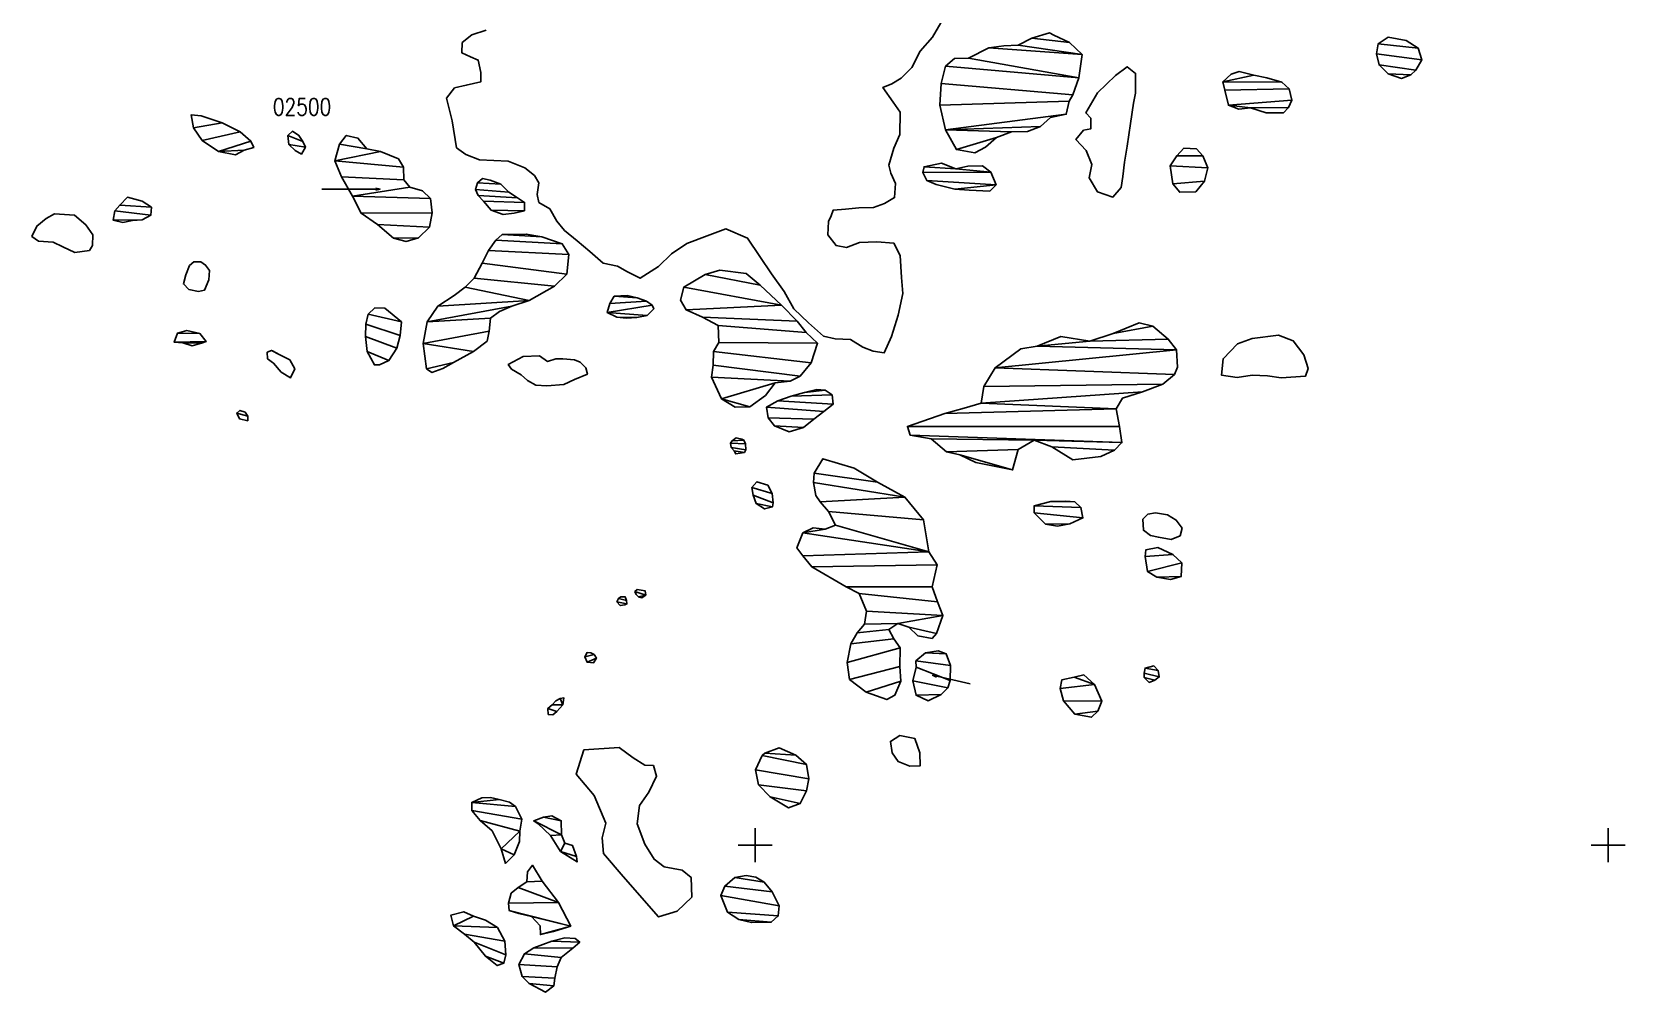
# Model space of a CAD drawing. Header units: metres. Extents: x 615331 to 657292, y 1301217 to 1321009.
# Drawn here: x 634884 to 636751, y 1313724 to 1314850 of the extents above; entities that cross this region are included whole.
import ezdxf
from ezdxf.enums import TextEntityAlignment as Align

# ---------------------------------------------------------------- set-up
doc = ezdxf.new("R2010")
doc.units = ezdxf.units.M
doc.layers.add('2', color=1, linetype='Continuous')
doc.layers.add('42', color=7, linetype='Continuous')
doc.styles.add('ROMANS', font='ROMANS', dxfattribs={"height": 0.2})

# ---------------------------------------------------------------- blocks, each defined once
blk = doc.blocks.new('COORD')
at = {"layer": '42', "color": 2, "linetype": 'Continuous'}
for p, q in [((0, -2), (0, 2)), ((-2, 0), (2, 0))]:
    blk.add_line(p, q, dxfattribs=at)
blk = doc.blocks.new('COORD$')
at = {"layer": '42', "color": 2, "linetype": 'Continuous'}
blk.add_blockref('COORD', (0, 0), dxfattribs=at)

msp = doc.modelspace()

# ---------------------------------------------------------------- linework, layer by layer
at = {"layer": '2', "color": 1, "linetype": 'Continuous'}
for p, q in [((635292.04023, 1314665.23908), (635223.85223, 1314665.23908)), ((635939.67323, 1314095.21708), (635983.58723, 1314085.33208))]:
    msp.add_line(p, q, dxfattribs=at)
for points in [[(635416.53823, 1314851.51508), (635399.54623, 1314846.32808), (635388.16823, 1314837.10808), (635387.73123, 1314825.15908), (635397.92123, 1314820.39108), (635407.09123, 1314816.63408), (635410.22723, 1314801.91108), (635410.29123, 1314791.23608), (635393.03823, 1314787.06408), (635379.33823, 1314783.93008), (635369.75523, 1314771.92608), (635376.51923, 1314745.27708), (635381.53323, 1314713.79008), (635392.50423, 1314705.97708), (635408.54923, 1314699.46508), (635442.09423, 1314698.14408), (635461.70323, 1314690.38408), (635473.19223, 1314681.04908), (635478.32323, 1314672.69208), (635476.37123, 1314658.95508), (635478.20623, 1314649.56108), (635490.95423, 1314642.01308), (635499.42423, 1314627.57608), (635508.38123, 1314616.70008), (635522.93523, 1314604.58908), (635537.99823, 1314592.22608), (635553.57723, 1314578.59508), (635570.36723, 1314574.88408), (635582.09423, 1314568.34708), (635596.87423, 1314560.81108), (635618.38623, 1314574.66808), (635633.54323, 1314589.24808), (635651.76523, 1314601.30508), (635675.34023, 1314610.34508), (635697.39323, 1314618.86708), (635722.86523, 1314607.83808), (635737.22023, 1314586.32008), (635750.80623, 1314566.06808), (635765.66723, 1314545.06208), (635777.21823, 1314525.05208), (635794.33823, 1314508.63408), (635811.96223, 1314492.98208), (635825.44723, 1314489.76008), (635843.48923, 1314489.10708), (635857.77123, 1314480.04308), (635869.99323, 1314475.28808), (635882.96223, 1314473.33308), (635891.48723, 1314492.44908), (635899.46923, 1314517.40808), (635904.90823, 1314542.85908), (635903.27123, 1314561.65808), (635901.59323, 1314587.57408), (635894.39523, 1314601.76408), (635874.31523, 1314603.42108), (635853.99523, 1314602.53508), (635838.78623, 1314596.59608), (635826.57623, 1314599.06308), (635816.84723, 1314611.45908), (635817.77023, 1314627.22408), (635820.77823, 1314634.10608), (635823.02723, 1314640.47408), (635837.75623, 1314641.58108), (635853.24523, 1314643.20008), (635870.51923, 1314643.55908), (635883.44723, 1314648.46708), (635895.09223, 1314655.40108), (635896.26423, 1314671.93008), (635890.85623, 1314684.09808), (635888.26123, 1314693.48608), (635894.24123, 1314713.09508), (635901.25823, 1314729.40508), (635901.61223, 1314755.33408), (635893.41223, 1314767.23108), (635881.36923, 1314784.44308), (635891.76223, 1314788.57208), (635902.64523, 1314795.24708), (635915.52823, 1314807.78008), (635925.06923, 1314826.90208), (635939.45323, 1314843.51208), (635949.51723, 1314860.09308)], [(636177.52223, 1314777.85508), (636175.17923, 1314765.89408), (636171.76323, 1314742.23508), (636167.60223, 1314715.52008), (636164.41223, 1314696.69108), (636162.47723, 1314680.15708), (636160.52123, 1314667.18308), (636150.93423, 1314655.94008), (636132.85923, 1314661.93108), (636123.10623, 1314678.64708), (636126.31723, 1314694.17208), (636119.86623, 1314710.65408), (636107.59523, 1314723.54308), (636116.67623, 1314734.52808), (636125.30523, 1314736.10608), (636124.97723, 1314748.55808), (636119.09823, 1314754.62308), (636132.93223, 1314778.09308), (636154.15223, 1314798.55508), (636167.55623, 1314808.80408), (636177.51123, 1314800.98508), (636177.52223, 1314777.85508)], [(635287.04023, 1314666.48908), (635292.04023, 1314665.23908), (635287.04023, 1314663.98908)], [(634934.08723, 1314634.56008), (634947.36523, 1314623.20308), (634955.30923, 1314611.81308), (634954.87623, 1314599.10108), (634951.35523, 1314593.23308), (634934.34623, 1314590.84208), (634920.07823, 1314597.61908), (634908.86723, 1314603.14208), (634891.83723, 1314604.31008), (634883.92823, 1314609.85408), (634889.70023, 1314621.83508), (634900.57223, 1314630.79708), (634910.44923, 1314636.19508), (634934.08723, 1314634.56008), (634934.08723, 1314634.56008)], [(635068.71123, 1314575.51908), (635073.63823, 1314579.99708), (635082.02223, 1314580.04808), (635087.63423, 1314576.26908), (635092.24523, 1314569.94308), (635091.54723, 1314559.00908), (635086.28423, 1314546.77608), (635079.18023, 1314545.20808), (635067.98623, 1314547.68208), (635061.59723, 1314553.99708), (635064.58323, 1314564.69108), (635068.71123, 1314575.51908)], [(636345.24023, 1314493.93708), (636362.30123, 1314487.43308), (636374.84823, 1314470.98708), (636380.02423, 1314455.00608), (636376.77423, 1314446.08908), (636348.33123, 1314444.13708), (636332.31123, 1314446.32708), (636314.26923, 1314446.98008), (636296.50023, 1314444.33008), (636278.44523, 1314447.01608), (636280.10923, 1314466.34408), (636297.02623, 1314483.98508), (636314.26623, 1314490.19108), (636345.24023, 1314493.93708)], [(635165.97723, 1314475.58108), (635173.87723, 1314471.30908), (635186.11123, 1314465.02808), (635192.01723, 1314454.38908), (635186.99823, 1314443.93708), (635176.28723, 1314450.73408), (635167.07723, 1314461.35408), (635160.18823, 1314466.39608), (635159.88823, 1314474.02008), (635164.70323, 1314476.08208), (635173.87723, 1314471.30908)], [(635506.16923, 1314466.09708), (635520.06523, 1314465.18308), (635526.57523, 1314462.27008), (635533.22023, 1314455.70108), (635535.04323, 1314448.08708), (635520.09023, 1314441.89608), (635507.42223, 1314435.97208), (635487.35923, 1314434.58008), (635474.65123, 1314435.26408), (635464.71023, 1314440.79608), (635457.30323, 1314447.35908), (635446.08423, 1314454.15508), (635442.24123, 1314459.46908), (635459.71523, 1314468.98008), (635478.76723, 1314469.60508), (635488.20523, 1314463.30708), (635498.10523, 1314466.09908), (635506.16923, 1314466.09708)], [(636200.92823, 1314285.65208), (636215.13923, 1314283.44608), (636225.33923, 1314277.15308), (636232.00023, 1314267.78908), (636229.76623, 1314258.88008), (636219.12123, 1314254.49408), (636204.37123, 1314256.94608), (636195.21123, 1314259.17808), (636186.79123, 1314265.22708), (636186.20623, 1314278.18708), (636191.77023, 1314284.08508), (636200.92823, 1314285.65208)], [(635944.27623, 1314092.89908), (635939.67323, 1314095.21708), (635944.82523, 1314095.33808)], [(635530.90523, 1314007.86008), (635572.45123, 1314010.36008), (635588.78123, 1313998.51308), (635602.29923, 1313989.69908), (635612.46423, 1313989.25208), (635616.09323, 1313977.07408), (635607.05923, 1313958.20908), (635595.97223, 1313942.63708), (635593.56023, 1313921.01608), (635602.34023, 1313897.17708), (635613.37023, 1313879.45108), (635624.85623, 1313870.62408), (635645.96623, 1313866.68608), (635656.68823, 1313858.10908), (635657.33423, 1313834.98208), (635640.40923, 1313818.61208), (635618.34523, 1313811.86908), (635577.15823, 1313859.40508), (635554.13323, 1313886.20808), (635552.24623, 1313904.49808), (635556.71623, 1313921.80908), (635543.05723, 1313954.26108), (635522.07723, 1313979.29808), (635530.90523, 1314007.86008)], [(635901.12723, 1314024.55908), (635918.93323, 1314020.85508), (635924.87523, 1314004.37008), (635925.22023, 1313989.12108), (635913.02823, 1313988.53908), (635899.27623, 1313994.04708), (635892.35423, 1314004.42608), (635890.24423, 1314017.63008), (635901.12723, 1314024.55908), (635901.12723, 1314024.55908)]]:
    msp.add_lwpolyline(points, dxfattribs=at)

# ---------------------------------------------------------------- block references
at = {"layer": '42', "color": 1, "linetype": 'Continuous', "xscale": 9.995999962789938, "yscale": 9.995999962789938}
for p in [(635731.80423, 1313896.04708), (636731.40423, 1313896.04808)]:
    msp.add_blockref('COORD$', p, dxfattribs=at)

# ---------------------------------------------------------------- texts
at = {"layer": '2', "color": 1, "linetype": 'Continuous', "style": 'ROMANS', "width": 0.80002}
msp.add_text('02500', height=19.992, dxfattribs=at).set_placement((635200.66723, 1314761.62208), align=Align.MIDDLE)

# ---------------------------------------------------------------- meshes
at = {"layer": '2', "color": 1, "linetype": 'Continuous'}
mesh = msp.add_polyface(dxfattribs=at)
corners = [(636100.31423, 1314837.11708), (636055.82323, 1314842.18408), (636114.88023, 1314822.97308), (636039.86423, 1314834.20908), (636005.58423, 1314830.95108), (636111.23123, 1314795.75308), (635981.77423, 1314818.85808), (635954.90023, 1314809.29008), (636103.98123, 1314775.88208), (635949.68623, 1314788.92408), (636099.70723, 1314768.23108), (635948.05623, 1314763.75008), (636096.24223, 1314752.95908), (635954.83423, 1314734.81508), (636066.09323, 1314738.54108), (636032.34023, 1314732.23608), (636014.59323, 1314725.77308), (635967.67623, 1314711.50808), (635965.26123, 1314818.50408), (635989.29323, 1314707.82608), (636001.70423, 1314714.25708), (636050.88323, 1314732.85708), (636077.97023, 1314749.29008), (636081.96923, 1314845.90208), (636076.61923, 1314848.41208), (636023.35423, 1314833.34608)]
mesh.append_faces([[corners[k] for k in face] for face in [(1, 0, 23, 24), (16, 17, 19, 20)]], dxfattribs={"vtx0": -1, "color": 1})
mesh.append_faces([[corners[k] for k in face] for face in [(12, 13, 14, 22), (14, 13, 15, 21)]], dxfattribs={"vtx0": -1, "vtx1": -1, "color": 1})
mesh.append_faces([[corners[k] for k in face] for face in [(0, 1, 3, 2), (2, 4, 6, 5), (5, 7, 9, 8), (8, 9, 11, 10), (10, 11, 13, 12), (15, 13, 17, 16)]], dxfattribs={"vtx0": -1, "vtx2": -1, "color": 1})
mesh.append_faces([[corners[k] for k in face] for face in [(2, 3, 25, 4), (5, 6, 18, 7)]], dxfattribs={"vtx0": -1, "vtx3": -1, "color": 1})
mesh = msp.add_polyface(dxfattribs=at)
corners = [(636508.63523, 1314830.70508), (636461.86023, 1314835.50408), (636513.03723, 1314816.75108), (636460.15023, 1314823.80108), (636506.24923, 1314804.76308), (636463.02123, 1314810.85508), (636500.18423, 1314799.13408), (636473.50023, 1314800.49708), (636473.49923, 1314843.45408), (636489.28523, 1314795.00108), (636494.86323, 1314839.51708)]
mesh.append_faces([[corners[k] for k in face] for face in [(1, 0, 10, 8), (6, 7, 9)]], dxfattribs={"vtx0": -1, "color": 1})
mesh.append_faces([[corners[k] for k in face] for face in [(0, 1, 3, 2), (2, 3, 5, 4), (4, 5, 7, 6)]], dxfattribs={"vtx0": -1, "vtx2": -1, "color": 1})
mesh = msp.add_polyface(dxfattribs=at)
corners = [(636316.24323, 1314798.77908), (636279.70523, 1314790.93108), (636349.06723, 1314790.59108), (636357.75223, 1314782.76408), (636282.04923, 1314781.28608), (636360.62523, 1314769.56408), (636286.47323, 1314763.52108), (636312.15123, 1314760.62708), (636356.86523, 1314760.89808), (636289.81323, 1314800.14408), (636298.69523, 1314759.02008), (636330.48023, 1314754.63808), (636350.80623, 1314754.50708), (636331.25223, 1314795.56608), (636298.94223, 1314802.99508)]
mesh.append_faces([[corners[k] for k in face] for face in [(1, 0, 14, 9), (7, 6, 10), (8, 7, 11, 12)]], dxfattribs={"vtx0": -1, "color": 1})
mesh.append_faces([[corners[k] for k in face] for face in [(0, 1, 2, 13)]], dxfattribs={"vtx0": -1, "vtx1": -1, "color": 1})
mesh.append_faces([[corners[k] for k in face] for face in [(5, 6, 7, 8)]], dxfattribs={"vtx0": -1, "vtx1": -1, "vtx2": -1, "color": 1})
mesh.append_faces([[corners[k] for k in face] for face in [(2, 1, 4, 3), (3, 4, 6, 5)]], dxfattribs={"vtx0": -1, "vtx2": -1, "color": 1})
mesh = msp.add_polyface(dxfattribs=at)
corners = [(635106.96823, 1314743.13008), (635073.21323, 1314737.07808), (635128.11823, 1314732.58208), (635083.71723, 1314722.39908), (635140.63423, 1314721.47508), (635102.85023, 1314709.29808), (635132.82123, 1314710.75208), (635082.27623, 1314751.11308), (635070.58123, 1314752.31308), (635122.43523, 1314705.60508), (635143.97923, 1314714.12408)]
mesh.append_faces([[corners[k] for k in face] for face in [(1, 0, 7, 8), (6, 5, 9)]], dxfattribs={"vtx0": -1, "color": 1})
mesh.append_faces([[corners[k] for k in face] for face in [(4, 5, 6, 10)]], dxfattribs={"vtx0": -1, "vtx1": -1, "color": 1})
mesh.append_faces([[corners[k] for k in face] for face in [(0, 1, 3, 2), (2, 3, 5, 4)]], dxfattribs={"vtx0": -1, "vtx2": -1, "color": 1})
mesh = msp.add_polyface(dxfattribs=at)
corners = [(635201.54823, 1314720.91508), (635183.97723, 1314728.16608), (635204.63823, 1314714.32908), (635185.31223, 1314717.75808), (635196.93023, 1314728.25308), (635189.28023, 1314733.02908), (635192.72423, 1314710.43908), (635199.86123, 1314706.42208)]
mesh.append_faces([[corners[k] for k in face] for face in [(1, 0, 4, 5), (2, 3, 6, 7)]], dxfattribs={"vtx0": -1, "color": 1})
mesh.append_faces([[corners[k] for k in face] for face in [(0, 1, 3, 2)]], dxfattribs={"vtx0": -1, "vtx2": -1, "color": 1})
mesh = msp.add_polyface(dxfattribs=at)
corners = [(635276.61223, 1314712.64308), (635244.56623, 1314718.04008), (635292.63623, 1314709.43508), (635239.09423, 1314698.43508), (635319.42323, 1314691.04408), (635319.76523, 1314676.30308), (635246.82723, 1314679.67208), (635326.93123, 1314667.45008), (635259.66423, 1314657.12808), (635351.14523, 1314654.12508), (635353.27723, 1314637.36308), (635269.94723, 1314636.85608), (635349.81923, 1314620.82108), (635289.08123, 1314623.75508), (635337.19023, 1314608.29008), (635307.72323, 1314607.60208), (635322.48123, 1314603.87808), (635341.69123, 1314663.21908), (635313.52123, 1314700.92108), (635266.12123, 1314725.03408), (635252.38223, 1314728.25508)]
mesh.append_faces([[corners[k] for k in face] for face in [(1, 0, 19, 20), (14, 15, 16)]], dxfattribs={"vtx0": -1, "color": 1})
mesh.append_faces([[corners[k] for k in face] for face in [(2, 3, 4, 18), (7, 8, 9, 17)]], dxfattribs={"vtx0": -1, "vtx1": -1, "color": 1})
mesh.append_faces([[corners[k] for k in face] for face in [(0, 1, 3, 2), (4, 3, 6, 5), (5, 6, 8, 7), (9, 8, 11, 10), (10, 11, 13, 12), (12, 13, 15, 14)]], dxfattribs={"vtx0": -1, "vtx2": -1, "color": 1})
mesh = msp.add_polyface(dxfattribs=at)
corners = [(636256.33823, 1314704.11308), (636225.84823, 1314704.43608), (636262.26523, 1314690.16908), (636218.04223, 1314692.69608), (636258.54723, 1314674.38808), (636221.21823, 1314671.36408), (636248.92123, 1314712.45608), (636234.18123, 1314713.12908), (636229.40723, 1314661.50108), (636248.20523, 1314661.87008)]
mesh.append_faces([[corners[k] for k in face] for face in [(1, 0, 6, 7), (4, 5, 8, 9)]], dxfattribs={"vtx0": -1, "color": 1})
mesh.append_faces([[corners[k] for k in face] for face in [(0, 1, 3, 2), (2, 3, 5, 4)]], dxfattribs={"vtx0": -1, "vtx2": -1, "color": 1})
mesh = msp.add_polyface(dxfattribs=at)
corners = [(635967.04723, 1314689.13608), (635929.68523, 1314691.45108), (636007.97423, 1314685.31808), (635928.20123, 1314684.57908), (636014.16023, 1314670.35908), (635932.82823, 1314675.45608), (635965.66423, 1314665.23408), (635943.78223, 1314670.69408), (635982.44023, 1314664.06608), (636006.58223, 1314662.94208), (635998.27723, 1314692.37608), (635981.00323, 1314692.01708), (635949.98623, 1314695.64108)]
mesh.append_faces([[corners[k] for k in face] for face in [(1, 0, 12), (4, 6, 8, 9), (0, 2, 10, 11)]], dxfattribs={"vtx0": -1, "color": 1})
mesh.append_faces([[corners[k] for k in face] for face in [(2, 3, 5, 4)]], dxfattribs={"vtx0": -1, "vtx2": -1, "color": 1})
mesh.append_faces([[corners[k] for k in face] for face in [(0, 1, 3, 2)]], dxfattribs={"vtx0": -1, "vtx2": -1, "vtx3": -1, "color": 1})
mesh.append_faces([[corners[k] for k in face] for face in [(4, 5, 7, 6)]], dxfattribs={"vtx0": -1, "vtx3": -1, "color": 1})
mesh = msp.add_polyface(dxfattribs=at)
corners = [(635433.61723, 1314670.89508), (635406.16823, 1314672.50708), (635443.07223, 1314661.80208), (635403.92723, 1314664.86808), (635453.27523, 1314655.00108), (635407.01823, 1314657.77008), (635461.43623, 1314649.71308), (635413.15723, 1314650.94508), (635461.24123, 1314639.79908), (635422.11023, 1314640.57808), (635421.13923, 1314675.64908), (635412.23623, 1314677.62808), (635436.36723, 1314635.58108), (635449.31523, 1314637.18408)]
mesh.append_faces([[corners[k] for k in face] for face in [(1, 0, 10, 11), (8, 9, 12, 13)]], dxfattribs={"vtx0": -1, "color": 1})
mesh.append_faces([[corners[k] for k in face] for face in [(0, 1, 3, 2), (2, 3, 5, 4), (4, 5, 7, 6), (6, 7, 9, 8)]], dxfattribs={"vtx0": -1, "vtx2": -1, "color": 1})
mesh = msp.add_polyface(dxfattribs=at)
corners = [(635024.22423, 1314644.00408), (634986.86123, 1314646.57308), (635023.51623, 1314634.85008), (634981.31323, 1314639.67708), (635013.13323, 1314629.19408), (634979.34523, 1314628.73508), (634996.20723, 1314655.78108), (634990.53823, 1314626.26108), (635001.70523, 1314628.36208), (635013.25723, 1314651.05608)]
mesh.append_faces([[corners[k] for k in face] for face in [(1, 0, 9, 6), (4, 5, 7, 8)]], dxfattribs={"vtx0": -1, "color": 1})
mesh.append_faces([[corners[k] for k in face] for face in [(0, 1, 3, 2), (2, 3, 5, 4)]], dxfattribs={"vtx0": -1, "vtx2": -1, "color": 1})
mesh = msp.add_polyface(dxfattribs=at)
corners = [(635481.49423, 1314609.16708), (635435.23823, 1314611.93608), (635505.67823, 1314601.18008), (635427.90823, 1314605.53708), (635513.37423, 1314588.77208), (635419.08823, 1314593.28308), (635510.97123, 1314565.62708), (635411.55423, 1314578.49308), (635496.31923, 1314551.55708), (635402.51323, 1314560.90008), (635466.69323, 1314534.60208), (635391.90623, 1314550.16008), (635359.77023, 1314528.10508), (635446.66223, 1314527.87108), (635347.17623, 1314509.72808), (635421.59323, 1314513.73808), (635419.90423, 1314498.73108), (635342.75323, 1314484.28208), (635401.75323, 1314474.98108), (635377.94923, 1314461.87408), (635346.48723, 1314454.56608), (635352.86423, 1314450.28308), (635365.79423, 1314454.93708), (635417.68823, 1314487.02608), (635431.96323, 1314521.68108), (635463.43623, 1314612.61608), (635379.00623, 1314540.42308)]
mesh.append_faces([[corners[k] for k in face] for face in [(1, 0, 25), (19, 20, 21, 22)]], dxfattribs={"vtx0": -1, "color": 1})
mesh.append_faces([[corners[k] for k in face] for face in [(13, 14, 15, 24), (16, 17, 18, 23)]], dxfattribs={"vtx0": -1, "vtx1": -1, "color": 1})
mesh.append_faces([[corners[k] for k in face] for face in [(0, 1, 3, 2), (2, 3, 5, 4), (4, 5, 7, 6), (6, 7, 9, 8), (8, 9, 11, 10), (10, 12, 14, 13), (15, 14, 17, 16), (18, 17, 20, 19)]], dxfattribs={"vtx0": -1, "vtx2": -1, "color": 1})
mesh.append_faces([[corners[k] for k in face] for face in [(10, 11, 26, 12)]], dxfattribs={"vtx0": -1, "vtx3": -1, "color": 1})
mesh = msp.add_polyface(dxfattribs=at)
corners = [(635737.41923, 1314552.77008), (635673.06723, 1314565.08808), (635762.45923, 1314529.02908), (635648.00123, 1314550.44708), (635650.95623, 1314523.52108), (635781.11623, 1314510.58708), (635670.06323, 1314514.99608), (635791.35823, 1314497.17808), (635688.15923, 1314505.19308), (635804.89823, 1314484.55108), (635689.03923, 1314485.37108), (635797.41223, 1314461.62908), (635683.00623, 1314474.65908), (635784.29523, 1314445.79008), (635682.33723, 1314458.89608), (635772.89623, 1314440.12808), (635680.38823, 1314444.90308), (635755.12223, 1314438.24108), (635692.22623, 1314419.30408), (635725.31023, 1314410.10008), (635721.33323, 1314566.14308), (635690.31323, 1314570.27608), (635644.02823, 1314535.17208), (635708.29023, 1314409.74208), (635743.77723, 1314423.43008)]
mesh.append_faces([[corners[k] for k in face] for face in [(1, 0, 20, 21), (19, 18, 23)]], dxfattribs={"vtx0": -1, "color": 1})
mesh.append_faces([[corners[k] for k in face] for face in [(17, 18, 19, 24)]], dxfattribs={"vtx0": -1, "vtx1": -1, "color": 1})
mesh.append_faces([[corners[k] for k in face] for face in [(0, 1, 3, 2), (2, 4, 6, 5), (5, 6, 8, 7), (7, 8, 10, 9), (9, 10, 12, 11), (11, 12, 14, 13), (13, 14, 16, 15), (15, 16, 18, 17)]], dxfattribs={"vtx0": -1, "vtx2": -1, "color": 1})
mesh.append_faces([[corners[k] for k in face] for face in [(2, 3, 22, 4)]], dxfattribs={"vtx0": -1, "vtx3": -1, "color": 1})
mesh = msp.add_polyface(dxfattribs=at)
corners = [(635593.45423, 1314537.66008), (635566.51323, 1314539.53008), (635604.14723, 1314533.91208), (635561.22723, 1314531.10908), (635611.03523, 1314529.12508), (635558.24223, 1314520.41608), (635605.00823, 1314517.14208), (635592.82823, 1314514.78008), (635569.45223, 1314515.14608), (635580.89223, 1314513.94508), (635612.83923, 1314524.81508), (635581.75223, 1314540.38508)]
mesh.append_faces([[corners[k] for k in face] for face in [(1, 0, 11), (7, 8, 9)]], dxfattribs={"vtx0": -1, "color": 1})
mesh.append_faces([[corners[k] for k in face] for face in [(4, 5, 6, 10)]], dxfattribs={"vtx0": -1, "vtx1": -1, "color": 1})
mesh.append_faces([[corners[k] for k in face] for face in [(0, 1, 3, 2), (2, 3, 5, 4), (6, 5, 8, 7)]], dxfattribs={"vtx0": -1, "vtx2": -1, "color": 1})
mesh = msp.add_polyface(dxfattribs=at)
corners = [(635317.19823, 1314509.54508), (635278.27323, 1314518.45808), (635315.51423, 1314493.52108), (635275.29423, 1314506.74808), (635311.79123, 1314478.75608), (635275.12623, 1314492.25908), (635302.47623, 1314464.46508), (635276.75323, 1314474.98408), (635297.79323, 1314525.69408), (635286.10523, 1314525.87708), (635285.48623, 1314459.02408), (635291.32823, 1314459.31408)]
mesh.append_faces([[corners[k] for k in face] for face in [(1, 0, 8, 9), (6, 7, 10, 11)]], dxfattribs={"vtx0": -1, "color": 1})
mesh.append_faces([[corners[k] for k in face] for face in [(0, 1, 3, 2), (2, 3, 5, 4), (4, 5, 7, 6)]], dxfattribs={"vtx0": -1, "vtx2": -1, "color": 1})
mesh = msp.add_polyface(dxfattribs=at)
corners = [(635080.99723, 1314495.90708), (635054.57323, 1314496.25508), (635088.16623, 1314486.54708), (635050.56923, 1314485.80908), (635082.59023, 1314484.47908), (635060.99023, 1314485.11008), (635071.93823, 1314481.36408), (635065.47823, 1314499.37208)]
mesh.append_faces([[corners[k] for k in face] for face in [(1, 0, 7), (4, 5, 6)]], dxfattribs={"vtx0": -1, "color": 1})
mesh.append_faces([[corners[k] for k in face] for face in [(0, 1, 3, 2), (2, 3, 5, 4)]], dxfattribs={"vtx0": -1, "vtx2": -1, "color": 1})
mesh = msp.add_polyface(dxfattribs=at)
corners = [(636039.88723, 1314359.90508), (635955.80723, 1314357.10608), (636033.42423, 1314335.97408), (635971.58023, 1314353.64408), (636197.81823, 1314504.47908), (636151.37623, 1314495.80808), (636215.69323, 1314489.33708), (636123.99123, 1314487.00008), (636225.42123, 1314476.94108), (636062.28723, 1314481.03308), (636012.89523, 1314455.82208), (636223.05423, 1314447.69608), (636209.65523, 1314436.68508), (635999.81523, 1314433.62908), (636185.57223, 1314427.64208), (635996.62723, 1314414.29208), (636154.94823, 1314407.62908), (635954.01623, 1314402.08708), (636158.88423, 1314386.81108), (635910.15223, 1314387.07708), (636161.53623, 1314368.01708), (635913.26123, 1314376.92908), (636058.62423, 1314370.69508), (636152.69623, 1314359.06708), (636079.24723, 1314363.19508), (635938.18723, 1314372.25008), (636181.78923, 1314508.44808), (636090.16723, 1314492.38708), (636043.25223, 1314477.86708), (635976.58923, 1314408.57808), (635990.43423, 1314344.86208), (636104.23823, 1314347.84208), (636136.73523, 1314351.85308), (636162.24323, 1314420.12808), (636226.56023, 1314456.35908)]
mesh.append_faces([[corners[k] for k in face] for face in [(2, 3, 30), (5, 4, 26), (23, 24, 31, 32), (9, 7, 27)]], dxfattribs={"vtx0": -1, "color": 1})
mesh.append_faces([[corners[k] for k in face] for face in [(8, 10, 11, 34), (14, 15, 16, 33)]], dxfattribs={"vtx0": -1, "vtx1": -1, "color": 1})
mesh.append_faces([[corners[k] for k in face] for face in [(6, 7, 9, 8)]], dxfattribs={"vtx0": -1, "vtx1": -1, "vtx2": -1, "color": 1})
mesh.append_faces([[corners[k] for k in face] for face in [(0, 1, 3, 2), (1, 0, 22, 25), (4, 5, 7, 6), (11, 10, 13, 12), (12, 13, 15, 14), (16, 17, 19, 18), (18, 19, 21, 20), (20, 22, 24, 23)]], dxfattribs={"vtx0": -1, "vtx2": -1, "color": 1})
mesh.append_faces([[corners[k] for k in face] for face in [(20, 21, 25, 22)]], dxfattribs={"vtx0": -1, "vtx2": -1, "vtx3": -1, "color": 1})
mesh.append_faces([[corners[k] for k in face] for face in [(8, 9, 28, 10), (16, 15, 29, 17)]], dxfattribs={"vtx0": -1, "vtx3": -1, "color": 1})
mesh = msp.add_polyface(dxfattribs=at)
corners = [(635813.73723, 1314429.49608), (635789.62323, 1314426.79508), (635822.15323, 1314423.96308), (635773.90223, 1314422.62508), (635822.98423, 1314413.04208), (635758.18923, 1314416.93108), (635812.36823, 1314404.58808), (635745.02623, 1314409.72908), (635800.48823, 1314395.36108), (635747.13723, 1314397.03908), (635788.35623, 1314385.88008), (635754.30823, 1314387.68608), (635804.08123, 1314430.19408), (635771.37023, 1314380.68608)]
mesh.append_faces([[corners[k] for k in face] for face in [(1, 0, 12), (10, 11, 13)]], dxfattribs={"vtx0": -1, "color": 1})
mesh.append_faces([[corners[k] for k in face] for face in [(0, 1, 3, 2), (2, 3, 5, 4), (4, 5, 7, 6), (6, 7, 9, 8), (8, 9, 11, 10)]], dxfattribs={"vtx0": -1, "vtx2": -1, "color": 1})
mesh = msp.add_polyface(dxfattribs=at)
corners = [(635137.21423, 1314398.89808), (635123.98023, 1314402.63008), (635127.77423, 1314405.70308), (635127.32423, 1314395.78808), (635136.99223, 1314393.55908), (635133.88323, 1314403.70708)]
mesh.append_faces([[corners[k] for k in face] for face in [(0, 1, 3, 4), (1, 0, 5, 2)]], dxfattribs={"vtx0": -1, "color": 1})
mesh = msp.add_polyface(dxfattribs=at)
corners = [(635718.42923, 1314370.91408), (635704.71423, 1314370.06808), (635720.48723, 1314366.60608), (635702.95323, 1314367.26108), (635720.78423, 1314359.49008), (635703.74323, 1314362.43608), (635719.02323, 1314356.43008), (635707.07023, 1314358.39008), (635716.13623, 1314371.91608), (635709.26623, 1314373.65508), (635708.86923, 1314354.84208)]
mesh.append_faces([[corners[k] for k in face] for face in [(1, 0, 8, 9), (6, 7, 10)]], dxfattribs={"vtx0": -1, "color": 1})
mesh.append_faces([[corners[k] for k in face] for face in [(0, 1, 3, 2), (2, 3, 5, 4), (4, 5, 7, 6)]], dxfattribs={"vtx0": -1, "vtx2": -1, "color": 1})
mesh = msp.add_polyface(dxfattribs=at)
corners = [(635874.97023, 1314321.79208), (635800.72223, 1314332.27008), (635907.08823, 1314304.19408), (635800.02623, 1314321.08308), (635807.78223, 1314298.50908), (635928.84123, 1314277.63908), (635817.75723, 1314287.38508), (635935.16223, 1314240.05908), (635825.98323, 1314271.16708), (635787.67323, 1314262.03808), (635787.57923, 1314235.09408), (635945.16223, 1314224.61408), (635798.07123, 1314222.44908), (635939.21723, 1314198.90508), (635838.35423, 1314198.80008), (635945.41923, 1314181.40508), (635853.64423, 1314191.01408), (635951.86523, 1314165.43008), (635862.15223, 1314170.22208), (635898.82323, 1314155.70308), (635859.95523, 1314154.95908), (635888.19223, 1314149.03008), (635851.12223, 1314144.99108), (635894.10223, 1314137.88108), (635843.83223, 1314131.98408), (635901.53123, 1314127.50508), (635839.64323, 1314110.09808), (635901.40723, 1314105.64508), (635842.30123, 1314090.28808), (635902.27423, 1314088.11108), (635861.69923, 1314075.41008), (635944.36923, 1314144.28808), (635911.80423, 1314151.71508), (635813.56223, 1314266.51608), (635802.91123, 1314305.84908), (635799.83323, 1314267.95808), (635780.66323, 1314244.71108), (635885.88623, 1314066.66108), (635895.51023, 1314071.80308), (635922.53523, 1314141.61308), (635939.06823, 1314138.40908), (635847.69023, 1314337.89408), (635811.03923, 1314349.11008)]
mesh.append_faces([[corners[k] for k in face] for face in [(1, 0, 41, 42), (29, 30, 37, 38), (31, 32, 39, 40), (9, 33, 35)]], dxfattribs={"vtx0": -1, "color": 1})
mesh.append_faces([[corners[k] for k in face] for face in [(0, 1, 3, 2), (2, 4, 6, 5), (5, 6, 8, 7), (7, 10, 12, 11), (11, 12, 14, 13), (13, 14, 16, 15), (15, 16, 18, 17), (19, 20, 22, 21), (21, 22, 24, 23), (23, 24, 26, 25), (25, 26, 28, 27), (27, 28, 30, 29), (32, 31, 17, 19)]], dxfattribs={"vtx0": -1, "vtx2": -1, "color": 1})
mesh.append_faces([[corners[k] for k in face] for face in [(7, 8, 33, 9), (17, 18, 20, 19)]], dxfattribs={"vtx0": -1, "vtx2": -1, "vtx3": -1, "color": 1})
mesh.append_faces([[corners[k] for k in face] for face in [(2, 3, 34, 4), (7, 9, 36, 10)]], dxfattribs={"vtx0": -1, "vtx3": -1, "color": 1})
mesh = msp.add_polyface(dxfattribs=at)
corners = [(635751.57523, 1314308.33308), (635727.90423, 1314315.56008), (635752.65623, 1314297.41008), (635729.22823, 1314306.41808), (635752.17523, 1314292.83208), (635732.84323, 1314296.78108), (635733.70823, 1314322.20408), (635742.79023, 1314290.23308), (635746.43623, 1314317.96008)]
mesh.append_faces([[corners[k] for k in face] for face in [(1, 0, 8, 6), (4, 5, 7)]], dxfattribs={"vtx0": -1, "color": 1})
mesh.append_faces([[corners[k] for k in face] for face in [(0, 1, 3, 2), (2, 3, 5, 4)]], dxfattribs={"vtx0": -1, "vtx2": -1, "color": 1})
mesh = msp.add_polyface(dxfattribs=at)
corners = [(636106.56323, 1314298.54508), (636078.10623, 1314298.88108), (636113.46223, 1314291.97808), (636058.82623, 1314293.93308), (636115.82123, 1314279.79208), (636058.62123, 1314285.79908), (636100.61823, 1314272.83808), (636072.16523, 1314272.41008), (636086.15223, 1314270.20808), (636095.38023, 1314299.23908)]
mesh.append_faces([[corners[k] for k in face] for face in [(1, 0, 9), (6, 7, 8)]], dxfattribs={"vtx0": -1, "color": 1})
mesh.append_faces([[corners[k] for k in face] for face in [(0, 1, 3, 2), (2, 3, 5, 4), (4, 5, 7, 6)]], dxfattribs={"vtx0": -1, "vtx2": -1, "color": 1})
mesh = msp.add_polyface(dxfattribs=at)
corners = [(636221.25823, 1314236.96908), (636188.75223, 1314234.48408), (636231.98923, 1314226.86708), (636191.39723, 1314216.96108), (636231.06623, 1314211.10208), (636202.36123, 1314210.41908), (636203.67923, 1314244.99608), (636189.72223, 1314242.36908), (636218.63823, 1314207.46808)]
mesh.append_faces([[corners[k] for k in face] for face in [(1, 0, 6, 7), (4, 5, 8)]], dxfattribs={"vtx0": -1, "color": 1})
mesh.append_faces([[corners[k] for k in face] for face in [(0, 1, 3, 2), (2, 3, 5, 4)]], dxfattribs={"vtx0": -1, "vtx2": -1, "color": 1})
mesh = msp.add_polyface(dxfattribs=at)
corners = [(635603.39923, 1314189.23808), (635590.67223, 1314193.22708), (635595.02823, 1314187.15408), (635593.45223, 1314195.78608), (635592.21723, 1314189.93308), (635598.84523, 1314186.16008), (635602.60823, 1314194.31708)]
mesh.append_faces([[corners[k] for k in face] for face in [(1, 0, 6, 3), (0, 2, 5)]], dxfattribs={"vtx0": -1, "color": 1})
mesh.append_faces([[corners[k] for k in face] for face in [(0, 1, 4, 2)]], dxfattribs={"vtx0": -1, "vtx3": -1, "color": 1})
mesh = msp.add_polyface(dxfattribs=at)
corners = [(635581.08023, 1314182.74708), (635571.41123, 1314185.23008), (635581.35723, 1314178.93608), (635569.65623, 1314181.40708), (635579.27523, 1314187.31208), (635574.45023, 1314187.02808), (635573.49323, 1314176.85508), (635578.82323, 1314177.90408)]
mesh.append_faces([[corners[k] for k in face] for face in [(1, 0, 4, 5), (2, 3, 6, 7)]], dxfattribs={"vtx0": -1, "color": 1})
mesh.append_faces([[corners[k] for k in face] for face in [(0, 1, 3, 2)]], dxfattribs={"vtx0": -1, "vtx2": -1, "color": 1})
mesh = msp.add_polyface(dxfattribs=at)
corners = [(635542.83923, 1314119.47708), (635531.93223, 1314116.61608), (635545.65823, 1314115.42808), (635534.76223, 1314110.53208), (635539.27123, 1314121.49008), (635534.69523, 1314121.71608), (635542.38823, 1314109.81608)]
mesh.append_faces([[corners[k] for k in face] for face in [(1, 0, 4, 5), (2, 3, 6)]], dxfattribs={"vtx0": -1, "color": 1})
mesh.append_faces([[corners[k] for k in face] for face in [(0, 1, 3, 2)]], dxfattribs={"vtx0": -1, "vtx2": -1, "color": 1})
mesh = msp.add_polyface(dxfattribs=at)
corners = [(635955.43623, 1314120.46208), (635931.29223, 1314121.58608), (635960.60023, 1314106.51308), (635920.17023, 1314112.11408), (635960.44823, 1314089.22808), (635920.46823, 1314104.74408), (635957.45223, 1314080.31308), (635916.49823, 1314088.70708), (635949.62223, 1314072.64008), (635920.41023, 1314071.70008), (635934.67623, 1314065.17808), (635946.01523, 1314123.70908)]
mesh.append_faces([[corners[k] for k in face] for face in [(1, 0, 11), (8, 9, 10)]], dxfattribs={"vtx0": -1, "color": 1})
mesh.append_faces([[corners[k] for k in face] for face in [(0, 1, 3, 2), (2, 3, 5, 4), (4, 5, 7, 6), (6, 7, 9, 8)]], dxfattribs={"vtx0": -1, "vtx2": -1, "color": 1})
mesh = msp.add_polyface(dxfattribs=at)
corners = [(636204.02923, 1314100.62208), (636188.76823, 1314103.58008), (636205.34423, 1314093.25908), (636187.53423, 1314097.47208), (636200.03123, 1314089.41508), (636187.81723, 1314092.39008), (636193.44023, 1314086.83308), (636198.91523, 1314106.18308)]
mesh.append_faces([[corners[k] for k in face] for face in [(1, 0, 7), (4, 5, 6)]], dxfattribs={"vtx0": -1, "color": 1})
mesh.append_faces([[corners[k] for k in face] for face in [(0, 1, 3, 2), (2, 3, 5, 4)]], dxfattribs={"vtx0": -1, "vtx2": -1, "color": 1})
mesh = msp.add_polyface(dxfattribs=at)
corners = [(636129.43023, 1314084.41008), (636105.75123, 1314093.16208), (636089.06323, 1314079.58908), (636137.93123, 1314064.63508), (636092.96023, 1314065.12408), (636133.17423, 1314052.91408), (636106.51923, 1314049.44708), (636091.28823, 1314090.02308), (636125.84723, 1314046.00608), (636116.91523, 1314095.51708)]
mesh.append_faces([[corners[k] for k in face] for face in [(1, 0, 9), (5, 6, 8)]], dxfattribs={"vtx0": -1, "color": 1})
mesh.append_faces([[corners[k] for k in face] for face in [(0, 2, 4, 3), (3, 4, 6, 5)]], dxfattribs={"vtx0": -1, "vtx2": -1, "color": 1})
mesh.append_faces([[corners[k] for k in face] for face in [(0, 1, 7, 2)]], dxfattribs={"vtx0": -1, "vtx3": -1, "color": 1})
mesh = msp.add_polyface(dxfattribs=at)
corners = [(635506.09623, 1314060.53808), (635503.00323, 1314067.89008), (635493.64623, 1314060.71708), (635499.28323, 1314052.61808), (635488.84423, 1314056.36808), (635498.19323, 1314065.06508), (635489.14123, 1314049.25108), (635494.73223, 1314048.77808), (635507.57123, 1314068.68108)]
mesh.append_faces([[corners[k] for k in face] for face in [(1, 0, 8), (3, 4, 6, 7)]], dxfattribs={"vtx0": -1, "color": 1})
mesh.append_faces([[corners[k] for k in face] for face in [(0, 2, 4, 3)]], dxfattribs={"vtx0": -1, "vtx2": -1, "color": 1})
mesh.append_faces([[corners[k] for k in face] for face in [(0, 1, 5, 2)]], dxfattribs={"vtx0": -1, "vtx3": -1, "color": 1})
mesh = msp.add_polyface(dxfattribs=at)
corners = [(635779.31423, 1314001.45108), (635743.22123, 1314004.02708), (635791.82723, 1313990.59808), (635739.93623, 1314000.95808), (635794.72123, 1313973.83908), (635731.90423, 1313984.38708), (635792.01223, 1313959.58808), (635735.56523, 1313966.87008), (635784.47723, 1313944.80008), (635749.11723, 1313952.46508), (635770.78723, 1313939.88708), (635759.95223, 1314010.23008)]
mesh.append_faces([[corners[k] for k in face] for face in [(1, 0, 11), (8, 9, 10)]], dxfattribs={"vtx0": -1, "color": 1})
mesh.append_faces([[corners[k] for k in face] for face in [(0, 1, 3, 2), (2, 3, 5, 4), (4, 5, 7, 6), (6, 7, 9, 8)]], dxfattribs={"vtx0": -1, "vtx2": -1, "color": 1})
mesh = msp.add_polyface(dxfattribs=at)
corners = [(635431.80523, 1313949.51808), (635399.56023, 1313946.01708), (635450.91023, 1313941.24608), (635458.11323, 1313926.29308), (635399.61623, 1313936.61308), (635455.90823, 1313912.55408), (635409.33923, 1313924.98008), (635434.18223, 1313891.57908), (635449.21423, 1313884.55308), (635443.76523, 1313946.54008), (635421.37423, 1313951.99608), (635411.21523, 1313951.42608), (635423.38523, 1313912.86408), (635439.11023, 1313874.57908), (635455.47223, 1313900.35008)]
mesh.append_faces([[corners[k] for k in face] for face in [(1, 0, 10, 11), (8, 7, 13)]], dxfattribs={"vtx0": -1, "color": 1})
mesh.append_faces([[corners[k] for k in face] for face in [(0, 1, 2, 9), (5, 7, 8, 14)]], dxfattribs={"vtx0": -1, "vtx1": -1, "color": 1})
mesh.append_faces([[corners[k] for k in face] for face in [(2, 1, 4, 3), (3, 4, 6, 5)]], dxfattribs={"vtx0": -1, "vtx2": -1, "color": 1})
mesh.append_faces([[corners[k] for k in face] for face in [(5, 6, 12, 7)]], dxfattribs={"vtx0": -1, "vtx3": -1, "color": 1})
mesh = msp.add_polyface(dxfattribs=at)
corners = [(635504.36323, 1313924.54108), (635483.75723, 1313928.99108), (635504.71523, 1313908.02108), (635472.09723, 1313924.34508), (635491.76323, 1313907.18008), (635508.58423, 1313898.38608), (635503.56023, 1313888.69608), (635522.39623, 1313882.71008), (635477.45423, 1313920.81808), (635522.94223, 1313876.35908), (635517.74723, 1313895.39108), (635493.40423, 1313930.32008)]
mesh.append_faces([[corners[k] for k in face] for face in [(1, 0, 11), (7, 6, 9)]], dxfattribs={"vtx0": -1, "color": 1})
mesh.append_faces([[corners[k] for k in face] for face in [(5, 6, 7, 10)]], dxfattribs={"vtx0": -1, "vtx1": -1, "color": 1})
mesh.append_faces([[corners[k] for k in face] for face in [(0, 1, 3, 2), (2, 4, 6, 5)]], dxfattribs={"vtx0": -1, "vtx2": -1, "color": 1})
mesh.append_faces([[corners[k] for k in face] for face in [(2, 3, 8, 4)]], dxfattribs={"vtx0": -1, "vtx3": -1, "color": 1})
mesh = msp.add_polyface(dxfattribs=at)
corners = [(635482.17123, 1313853.74308), (635464.13923, 1313852.87108), (635501.37623, 1313828.69608), (635454.01623, 1313846.20108), (635442.43623, 1313828.08308), (635515.51323, 1313801.07608), (635443.24923, 1313819.44608), (635469.46023, 1313812.23408), (635480.00223, 1313791.20208), (635470.88223, 1313872.48408), (635464.82923, 1313864.82108), (635445.67123, 1313839.54108), (635454.70323, 1313815.95708), (635479.68823, 1313801.36708), (635495.47923, 1313794.85408)]
mesh.append_faces([[corners[k] for k in face] for face in [(1, 0, 9, 10), (5, 8, 14)]], dxfattribs={"vtx0": -1, "color": 1})
mesh.append_faces([[corners[k] for k in face] for face in [(0, 1, 3, 2), (2, 4, 6, 5)]], dxfattribs={"vtx0": -1, "vtx2": -1, "color": 1})
mesh.append_faces([[corners[k] for k in face] for face in [(2, 3, 11, 4), (5, 6, 12, 7), (5, 7, 13, 8)]], dxfattribs={"vtx0": -1, "vtx3": -1, "color": 1})
mesh = msp.add_polyface(dxfattribs=at)
corners = [(635742.34023, 1313852.78308), (635708.01023, 1313858.16708), (635751.55623, 1313841.14708), (635696.13023, 1313847.92708), (635759.78223, 1313824.92908), (635691.36723, 1313836.96908), (635758.83823, 1313812.97708), (635699.10523, 1313817.44308), (635750.49723, 1313805.55508), (635712.62323, 1313808.63008), (635721.20923, 1313860.28008), (635727.37923, 1313805.16008), (635732.39923, 1313858.31508)]
mesh.append_faces([[corners[k] for k in face] for face in [(1, 0, 12, 10), (8, 9, 11)]], dxfattribs={"vtx0": -1, "color": 1})
mesh.append_faces([[corners[k] for k in face] for face in [(0, 1, 3, 2), (2, 3, 5, 4), (4, 5, 7, 6), (6, 7, 9, 8)]], dxfattribs={"vtx0": -1, "vtx2": -1, "color": 1})
mesh = msp.add_polyface(dxfattribs=at)
corners = [(635401.62123, 1313812.83808), (635378.06123, 1313801.51208), (635429.64923, 1313799.28308), (635438.12923, 1313783.32208), (635391.07923, 1313791.42308), (635439.49223, 1313767.57108), (635402.31223, 1313782.08708), (635437.26523, 1313757.64408), (635415.62023, 1313765.90108), (635390.15923, 1313817.85208), (635375.19223, 1313813.94908), (635429.40523, 1313754.80108), (635415.62523, 1313807.84008)]
mesh.append_faces([[corners[k] for k in face] for face in [(1, 0, 9, 10), (7, 8, 11)]], dxfattribs={"vtx0": -1, "color": 1})
mesh.append_faces([[corners[k] for k in face] for face in [(0, 1, 2, 12)]], dxfattribs={"vtx0": -1, "vtx1": -1, "color": 1})
mesh.append_faces([[corners[k] for k in face] for face in [(2, 1, 4, 3), (3, 4, 6, 5), (5, 6, 8, 7)]], dxfattribs={"vtx0": -1, "vtx2": -1, "color": 1})
mesh = msp.add_polyface(dxfattribs=at)
corners = [(635526.04023, 1313782.33008), (635493.26023, 1313783.40208), (635517.95423, 1313775.16508), (635472.21923, 1313775.65008), (635504.29923, 1313764.40608), (635461.33723, 1313768.46708), (635499.53623, 1313753.44808), (635454.80423, 1313756.22608), (635496.82223, 1313739.96008), (635458.69923, 1313742.01508), (635495.85823, 1313731.05808), (635466.62523, 1313733.67508), (635485.99423, 1313723.62608), (635520.68023, 1313786.61908), (635508.48123, 1313787.30708)]
mesh.append_faces([[corners[k] for k in face] for face in [(1, 0, 13, 14), (10, 11, 12)]], dxfattribs={"vtx0": -1, "color": 1})
mesh.append_faces([[corners[k] for k in face] for face in [(0, 1, 3, 2), (2, 3, 5, 4), (4, 5, 7, 6), (6, 7, 9, 8), (8, 9, 11, 10)]], dxfattribs={"vtx0": -1, "vtx2": -1, "color": 1})

doc.saveas('drawing.dxf')
